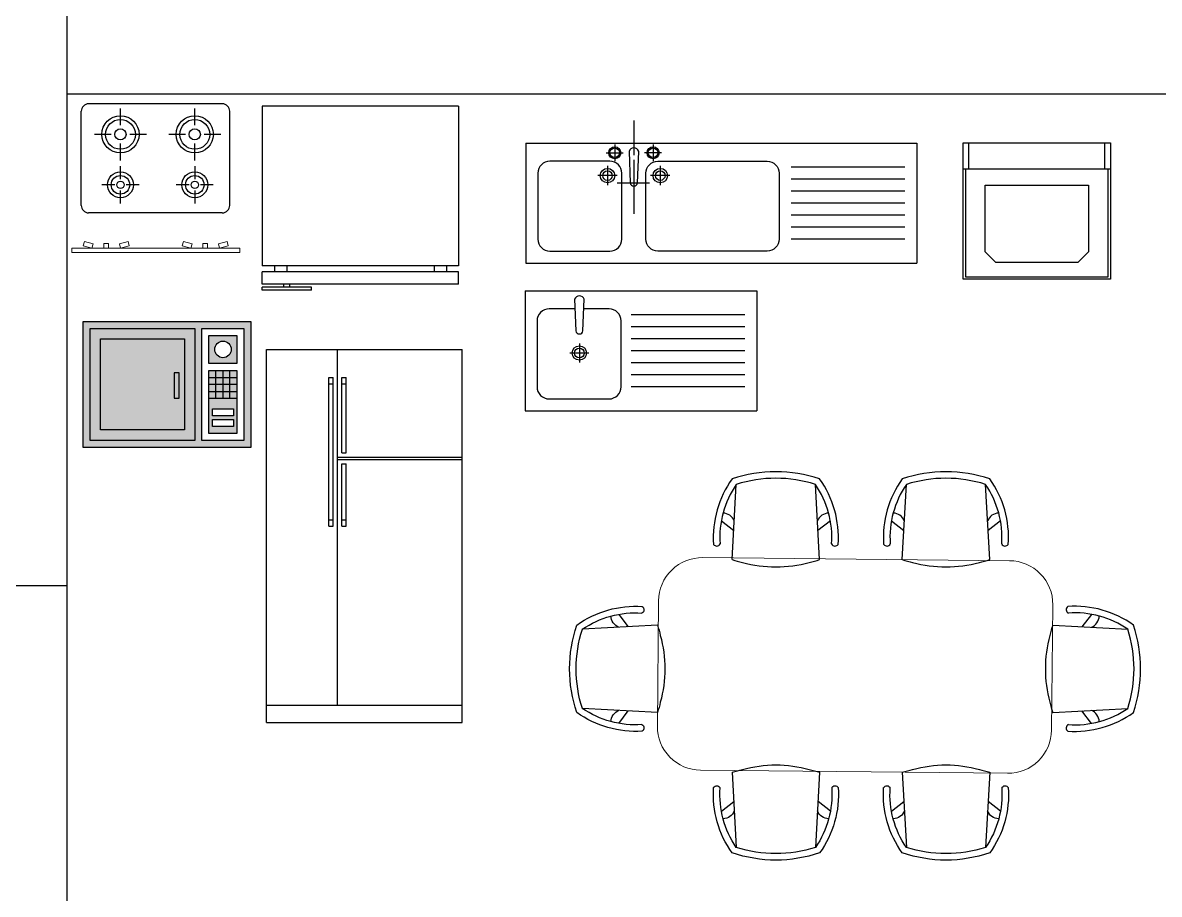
# Model space of a CAD drawing. Header units: inches. Extents: x -10949 to -5554, y -8625 to -6596.
# Drawn here: x -6139.8 to -5931.4, y -7873 to -7713.1 of the extents above; entities that cross this region are included whole.
import ezdxf

# ---------------------------------------------------------------- set-up
doc = ezdxf.new("R2010")
doc.units = ezdxf.units.IN
for name, color, linetype in [('.', 30, 'Continuous'), ('EQUIP', 5, 'Continuous'), ('FUR', 42, 'Continuous'), ('SAN', 5, 'Continuous')]:
    doc.layers.add(name, color=color, linetype=linetype)

# ---------------------------------------------------------------- blocks, each defined once
blk = doc.blocks.new('RGB')
at = {"layer": 'EQUIP', "color": 18, "true_color": 0x000000}
for p, q in [((4242.31, 655.15), (4266.81, 655.15)), ((4240.95, 653.78), (4240.95, 636.51)), ((4247.35, 651.02), (4247.35, 653.41)), ((4260.98, 653.41), (4260.98, 651.02)), ((4268.17, 653.78), (4268.17, 636.51)), ((4243.95, 650), (4246.33, 650)), ((4247.35, 646.59), (4247.35, 648.98)), ((4248.37, 650), (4250.76, 650)), ((4257.57, 650), (4259.96, 650)), ((4260.98, 648.98), (4260.98, 646.59)), ((4262, 650), (4264.39, 650)), ((4247.35, 645.52), (4247.35, 642.45)), ((4260.98, 645.52), (4260.98, 642.45)), ((4242.58, 640.75), (4245.65, 640.75)), ((4249.06, 640.75), (4252.12, 640.75)), ((4256.21, 640.75), (4259.28, 640.75)), ((4262.68, 640.75), (4265.75, 640.75)), ((4247.35, 639.04), (4247.35, 635.98)), ((4260.98, 639.04), (4260.98, 635.98)), ((4242.31, 635.15), (4266.81, 635.15))]:
    blk.add_line(p, q, dxfattribs=at)
for centre, radius in [((4247.35, 650), 2.38), ((4260.98, 650), 2.38), ((4247.35, 650), 1.7), ((4247.35, 650), 0.681), ((4260.98, 650), 1.7), ((4260.98, 650), 0.681), ((4247.35, 640.75), 3.41), ((4260.98, 640.75), 3.41), ((4247.35, 640.75), 2.73), ((4260.98, 640.75), 2.73), ((4247.35, 640.75), 1.02), ((4260.98, 640.75), 1.02)]:
    blk.add_circle(centre, radius, dxfattribs=at)
for centre, start, end in [((4242.31, 653.78), 90, 180), ((4266.81, 653.78), 0, 90), ((4242.31, 636.51), 180, 270), ((4266.81, 636.51), 270, 0)]:
    blk.add_arc(centre, 1.36, start, end, dxfattribs=at)
blk = doc.blocks.new('WG')
at = {"layer": 'SAN', "color": 18, "true_color": 0x000000}
for p, q in [((4231.07, 652.53), (4231.07, 623.28)), ((4267.07, 652.53), (4231.07, 652.53)), ((4267.07, 652.53), (4267.07, 623.28)), ((4267.07, 623.28), (4231.07, 623.28)), ((4233.32, 623.28), (4233.32, 622.16)), ((4235.57, 623.28), (4235.57, 622.16)), ((4262.57, 623.28), (4262.57, 622.16)), ((4264.82, 623.28), (4264.82, 622.16)), ((4267.07, 622.16), (4231.07, 622.16)), ((4231.07, 619.91), (4231.07, 622.16)), ((4267.07, 619.91), (4267.07, 622.16)), ((4267.07, 619.91), (4231.07, 619.91)), ((4240.07, 619.34), (4231.07, 619.34)), ((4231.07, 618.78), (4231.07, 619.34)), ((4235, 619.34), (4235, 619.91)), ((4236.13, 619.34), (4236.13, 619.91)), ((4240.07, 618.78), (4240.07, 619.34)), ((4240.07, 618.78), (4231.07, 618.78))]:
    blk.add_line(p, q, dxfattribs=at)
blk = doc.blocks.new('SINK')
at = {"layer": 'SAN', "color": 18, "true_color": 0x000000}
for p, q in [((4279.26, 624.31), (4321.76, 624.31)), ((4279.26, 624.31), (4279.26, 602.31)), ((4321.76, 624.31), (4321.76, 602.31)), ((4319.56, 619.91), (4298.73, 619.91)), ((4319.56, 617.71), (4298.73, 617.71)), ((4319.56, 615.51), (4298.73, 615.51)), ((4290.97, 612.93), (4287.45, 612.93)), ((4289.21, 614.69), (4289.21, 611.17)), ((4319.56, 613.31), (4298.73, 613.31)), ((4319.56, 611.11), (4298.73, 611.11)), ((4319.56, 608.91), (4298.73, 608.91)), ((4319.56, 606.71), (4298.73, 606.71)), ((4279.26, 602.31), (4321.76, 602.31))]:
    blk.add_line(p, q, dxfattribs=at)
blk.add_lwpolyline([(4288.34, 622.8), (4288.57, 617.01, 0.89936), (4289.88, 617.01), (4290.11, 622.8, 0.70892)], format="xyb", close=True, dxfattribs=at)
blk.add_lwpolyline([(4288.41, 621.01), (4283.66, 621.01, 0.414214), (4281.46, 618.81), (4281.46, 606.71, 0.414214), (4283.66, 604.51), (4294.66, 604.51, 0.414214), (4296.86, 606.71), (4296.86, 618.81, 0.414214), (4294.66, 621.01), (4290.04, 621.01)], format="xyb", dxfattribs=at)
for radius in [1.32, 0.88]:
    blk.add_circle((4289.21, 612.93), radius, dxfattribs=at)
blk = doc.blocks.new('DSINK')
at = {"layer": 'SAN', "color": 18, "true_color": 0x000000}
for p, q in [((4299.21, 655.59), (4299.21, 649.21)), ((4279.41, 651.41), (4351.07, 651.41)), ((4279.41, 651.41), (4279.41, 629.41)), ((4295.69, 651.19), (4295.69, 648.11)), ((4302.73, 651.19), (4302.73, 648.11)), ((4351.07, 651.41), (4351.07, 629.41)), ((4294.15, 649.65), (4297.23, 649.65)), ((4299.21, 648.33), (4299.21, 638.43)), ((4304.27, 649.65), (4301.19, 649.65)), ((4294.37, 647.23), (4294.37, 643.71)), ((4304.05, 647.23), (4304.05, 643.71)), ((4348.87, 647.01), (4328.04, 647.01)), ((4296.13, 645.47), (4292.61, 645.47)), ((4296.13, 644.15), (4302.07, 644.15)), ((4305.81, 645.47), (4302.29, 645.47)), ((4348.87, 644.81), (4328.04, 644.81)), ((4348.87, 642.61), (4328.04, 642.61)), ((4348.87, 640.41), (4328.04, 640.41)), ((4348.87, 638.21), (4328.04, 638.21)), ((4348.87, 636.01), (4328.04, 636.01)), ((4348.87, 633.81), (4328.04, 633.81)), ((4279.41, 629.41), (4351.07, 629.41))]:
    blk.add_line(p, q, dxfattribs=at)
for points in [[(4298.33, 649.91), (4298.55, 644.11, 0.89936), (4299.87, 644.11), (4300.09, 649.91, 0.70892)], [(4281.61, 645.91), (4281.61, 633.81, 0.414214), (4283.81, 631.61), (4294.81, 631.61, 0.414214), (4297.01, 633.81), (4297.01, 645.91, 0.414214), (4294.81, 648.11), (4283.81, 648.11, 0.414214)], [(4325.84, 645.91), (4325.84, 633.81, -0.414214), (4323.64, 631.61), (4303.61, 631.61, -0.414214), (4301.41, 633.81), (4301.41, 645.91, -0.414214), (4303.61, 648.11), (4323.64, 648.11, -0.414214)]]:
    blk.add_lwpolyline(points, format="xyb", close=True, dxfattribs=at)
for centre, radius in [((4295.69, 649.65), 1.1), ((4295.69, 649.65), 0.88), ((4302.73, 649.65), 1.1), ((4302.73, 649.65), 0.88), ((4294.37, 645.47), 1.32), ((4294.37, 645.47), 0.88), ((4304.05, 645.47), 1.32), ((4304.05, 645.47), 0.88)]:
    blk.add_circle(centre, radius, dxfattribs=at)
blk = doc.blocks.new('w3')
for p, q in [((10.8149, 4.7393), (10.8149, 5.3643)), ((10.8149, 5.3643), (11.4899, 5.3643)), ((10.8399, 5.2443), (10.8399, 5.3643)), ((11.4649, 5.2443), (11.4649, 5.3643)), ((11.4899, 5.3643), (11.4899, 4.7393)), ((10.8149, 5.2443), (11.4899, 5.2443)), ((10.8249, 5.2443), (10.8249, 4.7493)), ((11.4799, 4.7493), (11.4799, 5.2443)), ((10.9149, 4.8643), (10.9149, 5.1693)), ((10.9149, 5.1693), (11.3899, 5.1693)), ((11.3899, 5.1693), (11.3899, 4.8643)), ((10.9649, 4.8143), (10.9149, 4.8643)), ((11.3399, 4.8143), (11.3899, 4.8643)), ((11.3399, 4.8143), (10.9649, 4.8143)), ((10.8249, 4.7493), (11.4799, 4.7493)), ((11.4899, 4.7393), (10.8149, 4.7393))]:
    blk.add_line(p, q)
blk = doc.blocks.new('w4g')
at = {"color": 251, "true_color": 0x636466}
for p, q in [((4312.93, 559.54), (4310.73, 556.71)), ((4304.04, 557.07), (4321.24, 556.13)), ((4304.04, 537.07), (4321.24, 538.02)), ((4312.93, 534.6), (4310.73, 537.44))]:
    blk.add_line(p, q, dxfattribs=at)
blk.add_lwpolyline([(4304.04, 557.07, 0.018252), (4303.4, 554.71, 0.135495), (4303.4, 539.43, 0.018252), (4304.04, 537.07)], format="xyb", dxfattribs=at)
for centre, radius, start, end in [((4308.01, 560.61), 0.87, 124.4526, 243.4904), ((4309.11, 538.4), 22.99, 54.3343, 93.9715), ((4309.11, 538.4), 21.49, 55.6187, 93.9715), ((4311.85, 559.24), 2.84, 291.4004, 358.2071), ((4292.93, 547.07), 31.22, 341.3205, 18.6795), ((4292.93, 547.07), 29.72, 342.2576, 17.7424), ((4309.11, 555.75), 22.99, 266.0285, 305.6657), ((4309.11, 555.75), 21.49, 266.0285, 304.3813), ((4311.85, 534.91), 2.84, 1.7929, 68.5996), ((4308.01, 533.53), 0.87, 116.5096, 235.5474)]:
    blk.add_arc(centre, radius, start, end, dxfattribs=at)
blk = doc.blocks.new('A$C45BB0726')
at = {"linetype": 'Continuous'}
for p, q in [((0, 457.2), (609.6, 457.2)), ((0, 0), (0, 457.2)), ((609.6, 457.2), (609.6, 0)), ((25.4, 431.8), (406.3, 431.8)), ((25.4, 25.5), (25.4, 431.8)), ((406.3, 431.8), (406.3, 25.5)), ((431.8, 25.5), (431.8, 431.8)), ((431.8, 431.8), (584.2, 431.8)), ((584.2, 431.8), (584.2, 25.5)), ((63.5, 393.7), (368.2, 393.7)), ((63.5, 63.6), (63.5, 393.7)), ((368.2, 393.7), (368.2, 63.6)), ((457.2, 304.8), (457.2, 406.5)), ((457.2, 406.5), (558.7, 406.5)), ((558.7, 406.5), (558.7, 304.8)), ((558.7, 304.8), (457.2, 304.8)), ((457.2, 50.8), (457.2, 279.4)), ((457.2, 279.4), (558.7, 279.4)), ((457.2, 254.1), (558.7, 254.1)), ((482.5, 177.9), (482.5, 279.4)), ((508, 279.4), (508, 177.9)), ((533.4, 177.9), (533.4, 279.4)), ((558.7, 279.4), (558.7, 50.8)), ((558.7, 228.6), (457.2, 228.6)), ((457.2, 203.2), (558.7, 203.2)), ((558.7, 177.9), (457.2, 177.9)), ((469.9, 114.3), (469.9, 139.8)), ((469.9, 139.8), (546.1, 139.8)), ((546.1, 139.8), (546.1, 114.3)), ((546.1, 114.3), (469.9, 114.3)), ((469.9, 76.2), (469.9, 101.7)), ((469.9, 101.7), (546.1, 101.7)), ((546.1, 101.7), (546.1, 76.2)), ((368.2, 63.6), (63.5, 63.6)), ((558.7, 50.8), (457.2, 50.8)), ((546.1, 76.2), (469.9, 76.2)), ((609.6, 0), (0, 0)), ((406.3, 25.5), (25.4, 25.5)), ((584.2, 25.5), (431.8, 25.5))]:
    blk.add_line(p, q, dxfattribs=at)
at = {"linetype": 'ByBlock'}
for p, q in [((331.3, 270), (331.3, 179)), ((349, 270), (331.3, 270)), ((349, 179), (349, 270)), ((331.3, 179), (349, 179))]:
    blk.add_line(p, q, dxfattribs=at)
blk.add_circle((508, 355.6), 30.1, dxfattribs=at)
blk = doc.blocks.new('dhftjhfyy')
at = {"layer": '.', "true_color": 0x000000, "transparency": 33554687}
h = blk.add_hatch(color=18, dxfattribs=at)
h.dxf.hatch_style = 1
h.paths.add_polyline_path([(15059.87, 17587.14), (15023.43, 17587.14), (15023.43, 17559.81), (15059.87, 17559.81)])
h.paths.add_polyline_path([(15047.72, 17585.63), (15047.72, 17561.34), (15024.95, 17561.34), (15024.95, 17585.63)], flags=16)
h.paths.add_polyline_path([(15045.45, 17583.35), (15045.45, 17563.62), (15027.23, 17563.62), (15027.23, 17583.35)], flags=0)
h.paths.add_polyline_path([(15043.24, 17575.96), (15044.29, 17575.96), (15044.29, 17570.51), (15043.24, 17570.51)], flags=0)
h.paths.add_polyline_path([(15049.25, 17585.63), (15058.36, 17585.63), (15058.36, 17561.34), (15049.25, 17561.34)], flags=16)
h.paths.add_polyline_path([(15050.76, 17584.11), (15056.83, 17584.11), (15056.83, 17578.03), (15050.76, 17578.03)], flags=0)
h.paths.add_polyline_path([(15055.6, 17581.07, -1), (15052, 17581.07, -1)], flags=0)
h.paths.add_polyline_path([(15050.76, 17576.52), (15056.83, 17576.52), (15056.83, 17562.85), (15050.76, 17562.85)], flags=0)
h.paths.add_polyline_path([(15055.32, 17575), (15055.32, 17570.45), (15052.28, 17570.45), (15052.28, 17575)], flags=0)
h.paths.add_polyline_path([(15051.52, 17568.17), (15056.08, 17568.17), (15056.08, 17566.65), (15051.52, 17566.65)], flags=0)
h.paths.add_polyline_path([(15051.52, 17565.89), (15056.08, 17565.89), (15056.08, 17564.37), (15051.52, 17564.37)], flags=0)
at = {"layer": '.', "true_color": 0x636466, "transparency": 33554687}
h = blk.add_hatch(color=251, dxfattribs=at)
h.dxf.hatch_style = 1
h.paths.add_polyline_path([(15047.72, 17585.63), (15024.95, 17585.63), (15024.95, 17561.34), (15047.72, 17561.34)])
h.paths.add_polyline_path([(15045.45, 17583.35), (15045.45, 17563.62), (15027.23, 17563.62), (15027.23, 17583.35)], flags=16)
h.paths.add_polyline_path([(15043.24, 17575.96), (15044.29, 17575.96), (15044.29, 17570.51), (15043.24, 17570.51)], flags=0)
at = {"layer": '.', "true_color": 0xadddf7, "transparency": 33554687}
h = blk.add_hatch(color=141, dxfattribs=at)
h.dxf.hatch_style = 1
h.paths.add_polyline_path([(15045.45, 17583.35), (15027.23, 17583.35), (15027.23, 17563.62), (15045.45, 17563.62)])
h.paths.add_polyline_path([(15043.24, 17575.96), (15044.29, 17575.96), (15044.29, 17570.51), (15043.24, 17570.51)], flags=16)
at = {"layer": '.', "true_color": 0x636466, "transparency": 33554687}
h = blk.add_hatch(color=251, dxfattribs=at)
h.dxf.hatch_style = 1
h.paths.add_polyline_path([(15056.83, 17584.11), (15050.76, 17584.11), (15050.76, 17578.03), (15056.83, 17578.03)])
h.paths.add_polyline_path([(15055.6, 17581.07, -1), (15052, 17581.07, -1)], flags=16)
h.paths.add_polyline_path([(15052.28, 17576.52), (15050.76, 17576.52), (15050.76, 17575), (15052.28, 17575)])
h.paths.add_polyline_path([(15053.8, 17576.52), (15052.28, 17576.52), (15052.28, 17575), (15053.8, 17575)])
h.paths.add_polyline_path([(15055.32, 17576.52), (15053.8, 17576.52), (15053.8, 17575), (15055.32, 17575)])
h.paths.add_polyline_path([(15056.83, 17576.52), (15055.32, 17576.52), (15055.32, 17575), (15056.83, 17575)])
h.paths.add_polyline_path([(15056.83, 17575), (15055.32, 17575), (15055.32, 17573.48), (15056.83, 17573.48)])
h.paths.add_polyline_path([(15055.32, 17575), (15053.8, 17575), (15053.8, 17573.48), (15055.32, 17573.48)])
h.paths.add_polyline_path([(15053.8, 17575), (15052.28, 17575), (15052.28, 17573.48), (15053.8, 17573.48)])
h.paths.add_polyline_path([(15052.28, 17575), (15050.76, 17575), (15050.76, 17573.48), (15052.28, 17573.48)])
h.paths.add_polyline_path([(15052.28, 17573.48), (15050.76, 17573.48), (15050.76, 17571.96), (15052.28, 17571.96)])
h.paths.add_polyline_path([(15053.8, 17573.48), (15052.28, 17573.48), (15052.28, 17571.96), (15053.8, 17571.96)])
h.paths.add_polyline_path([(15055.32, 17573.48), (15053.8, 17573.48), (15053.8, 17571.96), (15055.32, 17571.96)])
h.paths.add_polyline_path([(15056.83, 17573.48), (15055.32, 17573.48), (15055.32, 17571.96), (15056.83, 17571.96)])
h.paths.add_polyline_path([(15056.83, 17571.96), (15055.32, 17571.96), (15055.32, 17570.45), (15056.83, 17570.45)])
h.paths.add_polyline_path([(15055.32, 17571.96), (15053.8, 17571.96), (15053.8, 17570.45), (15055.32, 17570.45)])
h.paths.add_polyline_path([(15053.8, 17571.96), (15052.28, 17571.96), (15052.28, 17570.45), (15053.8, 17570.45)])
h.paths.add_polyline_path([(15052.28, 17571.96), (15050.76, 17571.96), (15050.76, 17570.45), (15052.28, 17570.45)])
h.paths.add_polyline_path([(15056.83, 17570.45), (15050.76, 17570.45), (15050.76, 17562.85), (15056.83, 17562.85)])
h.paths.add_polyline_path([(15056.08, 17568.17), (15056.08, 17566.65), (15051.52, 17566.65), (15051.52, 17568.17)], flags=16)
h.paths.add_polyline_path([(15056.08, 17565.89), (15056.08, 17564.37), (15051.52, 17564.37), (15051.52, 17565.89)], flags=16)
at = {"layer": '.', "true_color": 0x000000, "transparency": 33554687}
h = blk.add_hatch(color=18, dxfattribs=at)
h.dxf.hatch_style = 1
h.paths.add_polyline_path([(15044.29, 17575.96), (15043.24, 17575.96), (15043.24, 17570.51), (15044.29, 17570.51)])
at = {"xscale": 0.05977649638606925, "yscale": 0.05977649638606925, "zscale": 0.05977649638606925}
blk.add_blockref('A$C45BB0726', (15023.43, 17559.81), dxfattribs=at)
blk = doc.blocks.new('A$C2FDA71ED')
at = {"lineweight": 5}
for p, q in [((750, 20), (0, 20)), ((0, 20), (0, 0)), ((56.5, 49.7), (51.4, 30.4)), ((51.4, 30.4), (90, 20)), ((95.2, 39.3), (56.5, 49.7)), ((90, 20), (95.2, 39.3)), ((164.1, 40), (144.1, 40)), ((144.1, 40), (144.1, 20)), ((144.1, 20), (164.1, 20)), ((164.1, 20), (164.1, 40)), ((213, 39.3), (251.7, 49.7)), ((218.2, 20), (213, 39.3)), ((256.8, 30.4), (218.2, 20)), ((251.7, 49.7), (256.8, 30.4)), ((498.3, 49.7), (493.2, 30.4)), ((493.2, 30.4), (531.8, 20)), ((537, 39.3), (498.3, 49.7)), ((531.8, 20), (537, 39.3)), ((585.9, 20), (585.9, 40)), ((585.9, 40), (605.9, 40)), ((605.9, 20), (585.9, 20)), ((605.9, 40), (605.9, 20)), ((654.8, 39.3), (693.5, 49.7)), ((660, 20), (654.8, 39.3)), ((698.6, 30.4), (660, 20)), ((693.5, 49.7), (698.6, 30.4)), ((750, 0), (750, 20)), ((0, 0), (750, 0))]:
    blk.add_line(p, q, dxfattribs=at)

msp = doc.modelspace()

# ---------------------------------------------------------------- linework, layer by layer
for p, q in [((-6131.78, -7553.27), (-6131.78, -8591.05)), ((-6131.78, -7726.17), (-5785.69, -7726.17)), ((-6095.16, -7773.02), (-6059.23, -7773.02)), ((-6095.16, -7841.47), (-6095.16, -7773.02)), ((-6082.1, -7838.3), (-6082.1, -7773.02)), ((-6059.23, -7841.47), (-6059.23, -7773.02)), ((-6083.68, -7778.16), (-6082.89, -7778.16)), ((-6083.68, -7805.46), (-6083.68, -7778.16)), ((-6082.89, -7805.46), (-6082.89, -7778.16)), ((-6081.31, -7792.01), (-6081.31, -7778.16)), ((-6081.31, -7778.16), (-6080.52, -7778.16)), ((-6080.52, -7792.01), (-6080.52, -7778.16)), ((-6083.68, -7779.35), (-6082.89, -7779.35)), ((-6081.31, -7779.35), (-6080.52, -7779.35)), ((-6081.31, -7792.01), (-6080.52, -7792.01)), ((-6082.1, -7792.8), (-6059.23, -7792.8)), ((-6082.1, -7793.2), (-6059.23, -7793.2)), ((-6081.31, -7793.99), (-6080.52, -7793.99)), ((-6081.31, -7805.46), (-6081.31, -7793.99)), ((-6080.52, -7805.46), (-6080.52, -7793.99)), ((-6083.68, -7804.28), (-6082.89, -7804.28)), ((-6081.31, -7804.28), (-6080.52, -7804.28)), ((-6083.68, -7805.46), (-6082.89, -7805.46)), ((-6081.31, -7805.46), (-6080.52, -7805.46)), ((-7116.64, -7816.34), (-6131.78, -7816.34)), ((-6095.16, -7838.3), (-6059.23, -7838.3)), ((-6095.16, -7841.47), (-6059.23, -7841.47)), ((-6095.16, -7841.47), (-6095.16, -7841.47))]:
    msp.add_line(p, q)
at = {"layer": 'FUR', "color": 252, "lineweight": 0, "ltscale": 0.25}
msp.add_lwpolyline([(-5959.25, -7850.78, 0.414214), (-5951.18, -7842.85), (-5950.95, -7819.85, 0.414214), (-5958.87, -7811.78), (-6015.15, -7811.21, 0.414214), (-6023.23, -7819.13), (-6023.46, -7842.13, 0.414214), (-6015.53, -7850.2)], format="xyb", close=True, dxfattribs=at)

# ---------------------------------------------------------------- block references
at = {"rotation": 180}
msp.add_blockref('RGB', (-1860.94, -7092.84), dxfattribs=at)
msp.add_blockref('RGB', (-1860.94, -7092.84), dxfattribs=at)
for name, p in [('WG', (-10326.98, -8380.96)), ('DSINK', (-10326.98, -8386.62)), ('SINK', (-10326.98, -8386.62))]:
    msp.add_blockref(name, p)
at = {"color": 7, "xscale": 40.00000000068987, "yscale": 40.00000000068987, "zscale": 40.00000000068987}
msp.add_blockref('w3', (-6399.97, -7949.69), dxfattribs=at)
at = {"lineweight": 0, "xscale": 0.04108866062719969, "yscale": 0.04108866062719969, "zscale": 0.04108866062719969}
msp.add_blockref('A$C2FDA71ED', (-6130.86, -7755.27), dxfattribs=at)
at = {"color": 18, "lineweight": 0, "true_color": 0x000000, "xscale": 0.8453225249471731, "yscale": 0.8453225249471731, "zscale": 0.8453225249471731}
msp.add_blockref('dhftjhfyy', (-18828.43, -22634.7), dxfattribs=at)
at = {"yscale": 0.8014730839968042, "zscale": 0.8014730839968042}
for p, xscale, rotation in [((-5563.27, -11261.15), 0.8014730839968042, 89.99999999999999), ((-5532.07, -11261.15), 0.8014730839968042, 89.99999999999999), ((-5563.26, -4401.01), -0.8014730839968042, 90), ((-5532.07, -4401.01), -0.8014730839968042, 90)]:
    msp.add_blockref('w4g', p, dxfattribs=dict(at, xscale=xscale, rotation=rotation))
for p, xscale in [((-2573.86, -8270.08), -0.8014730839968042), ((-9400.54, -8270.08), 0.8014730839968042)]:
    msp.add_blockref('w4g', p, dxfattribs=dict(at, xscale=xscale))

doc.saveas('drawing.dxf')
